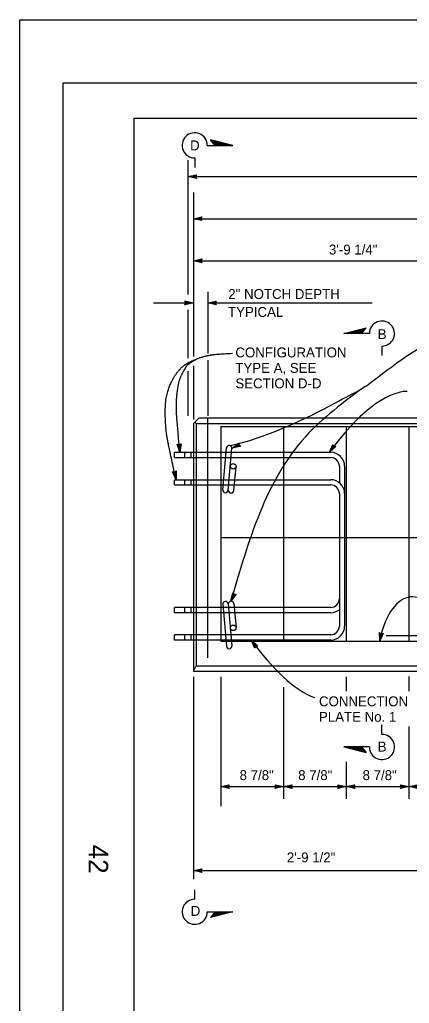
# Model space of a CAD drawing. Extents: x -894 to 866, y -476 to 714.
# Drawn here: x -894 to -619, y 18 to 714 of the extents above; entities that cross this region are included whole.
import ezdxf

# ---------------------------------------------------------------- set-up
doc = ezdxf.new("R2010")
doc.units = 0
for name, color, linetype in [('10 Sheet Format', 7, 'Continuous'), ('56 Stage 3 Anno', 7, 'Continuous'), ('57 Undefined', 7, 'Continuous'), ('60 Nongeo Data', 7, 'Continuous')]:
    doc.layers.add(name, color=color, linetype=linetype)

msp = doc.modelspace()

# ---------------------------------------------------------------- linework, layer by layer
at = {"layer": '10 Sheet Format'}
for q in [(811.55, 643.96), (-813.45, -406.04)]:
    msp.add_line((-813.45, 643.96), q, dxfattribs=at)
for points in [[(-894.04, 713.56), (865.96, 713.56), (865.96, -476.44), (-894.04, -476.44)], [(-863.43, 668.96), (836.57, 668.96), (836.57, -431.04), (-863.43, -431.04)], [(-863.43, 668.96), (836.57, 668.96), (836.57, -431.04), (-863.43, -431.04)]]:
    msp.add_lwpolyline(points, close=True, dxfattribs=at)
at = {"layer": '56 Stage 3 Anno'}
for p, q in [((-775.2, 614.3), (-775.2, 519.22)), ((-775.2, 602.65), (9.99, 602.65)), ((-775.2, 602.65), (-775.2, 602.65)), ((-769.2, 603.98), (-769.2, 603.98)), ((-769.2, 601.31), (-769.2, 601.31)), ((-771.33, 591.38), (-771.33, 477.18)), ((-771.32, 582.51), (-771.32, 475.41)), ((-771.32, 572.88), (6.25, 572.88)), ((-771.32, 572.88), (-771.32, 572.88)), ((-765.32, 574.21), (-765.32, 574.21)), ((-765.32, 571.54), (-765.32, 571.54)), ((-771.32, 543.11), (-544.74, 543.11)), ((-771.32, 543.11), (-771.32, 543.11)), ((-771.32, 543.11), (-771.32, 543.11)), ((-765.32, 544.44), (-765.32, 544.44)), ((-765.32, 544.44), (-765.32, 544.44)), ((-765.32, 541.77), (-765.32, 541.77)), ((-765.32, 541.77), (-765.32, 541.77)), ((-777.32, 514.69), (-777.32, 514.69)), ((-761.28, 521.23), (-761.28, 477.59)), ((-755.28, 514.68), (-755.28, 514.68)), ((-799.67, 513.35), (-771.32, 513.35)), ((-777.32, 512.02), (-777.32, 512.02)), ((-775.2, 508.33), (-775.2, 474.18)), ((-771.32, 513.35), (-771.32, 513.35)), ((-761.28, 513.35), (-645.18, 513.35)), ((-761.28, 513.35), (-761.28, 513.35)), ((-755.28, 512.01), (-755.28, 512.01)), ((-761.28, 472.95), (-761.28, 433.52)), ((-771.33, 468.11), (-771.33, 433.52)), ((-771.32, 468.86), (-771.32, 431.03)), ((-775.2, 465.05), (-775.2, 433.52)), ((-780.9, 407.72), (-782.73, 413.59)), ((-782.73, 413.59), (-782.73, 413.59)), ((-782.73, 413.59), (-781.34, 412.9)), ((-781.02, 409.11), (-782.35, 413.38)), ((-781.13, 410.48), (-781.99, 413.24)), ((-781.25, 411.85), (-781.61, 413.03)), ((-781.34, 412.9), (-780.07, 413.81)), ((-781.08, 413.1), (-781.25, 411.85)), ((-780.75, 413.3), (-781.13, 410.48)), ((-780.41, 413.57), (-781.01, 409.1)), ((-780.07, 413.81), (-780.9, 407.72)), ((-780.07, 413.81), (-780.07, 413.81)), ((-743.96, 410.7), (-743.96, 410.7)), ((-743.96, 410.7), (-743.96, 410.7)), ((-739.06, 414.42), (-739.06, 414.42)), ((-739.06, 414.42), (-739.06, 414.42)), ((-737.95, 411.99), (-737.95, 411.99)), ((-737.95, 411.99), (-737.95, 411.99)), ((-675.22, 407.72), (-672.88, 413.3)), ((-670.74, 411.78), (-675.22, 407.72)), ((-674.44, 408.84), (-672.73, 412.91)), ((-671.15, 411.81), (-674.44, 408.83)), ((-673.65, 409.94), (-672.55, 412.57)), ((-671.57, 411.83), (-673.65, 409.94)), ((-672.88, 413.3), (-672.88, 413.3)), ((-672.88, 413.3), (-672.27, 411.9)), ((-672.87, 411.05), (-672.39, 412.17)), ((-671.95, 411.88), (-672.87, 411.05)), ((-672.27, 411.9), (-670.74, 411.78)), ((-670.74, 411.78), (-670.74, 411.78)), ((-780.9, 407.72), (-780.9, 407.72)), ((-675.22, 407.72), (-675.22, 407.72)), ((-786.23, 393.95), (-786.23, 393.95)), ((-783.62, 394.52), (-783.62, 394.52)), ((-783.66, 388.37), (-783.66, 388.37)), ((-668.31, 373.42), (-668.31, 304.14)), ((-743.62, 308.48), (-743.62, 308.48)), ((-741.18, 307.38), (-741.18, 307.38)), ((-744.88, 302.46), (-744.88, 302.46)), ((-639.77, 274.23), (-640.02, 280.28)), ((-640.02, 280.28), (-640.02, 280.28)), ((-640.02, 280.28), (-638.87, 279.27)), ((-637.44, 279.81), (-639.77, 274.23)), ((-639.54, 275.58), (-639.72, 279.99)), ((-637.82, 279.67), (-639.53, 275.57)), ((-639.29, 276.91), (-639.41, 279.75)), ((-638.21, 279.5), (-639.29, 276.91)), ((-639.05, 278.25), (-639.1, 279.46)), ((-638.58, 279.39), (-639.05, 278.25)), ((-638.87, 279.27), (-637.44, 279.81)), ((-637.44, 279.81), (-637.44, 279.81)), ((-730.49, 274.98), (-730.49, 274.98)), ((-639.77, 274.23), (-639.77, 274.23)), ((-728.11, 269.31), (-728.11, 269.31)), ((-725.93, 270.86), (-725.93, 270.86)), ((-771.32, 252.94), (-769.35, 256.87)), ((-771.32, 249), (-771.32, 106.01)), ((-752.03, 249), (-752.03, 157.53)), ((-663.44, 249), (-663.44, 238.96)), ((-619.15, 249.26), (-619.15, 238.96)), ((-707.73, 241.78), (-707.73, 162.76)), ((-619.15, 213.99), (-619.15, 162.76)), ((-663.44, 188.92), (-663.44, 162.76)), ((-752.03, 171.4), (-707.73, 171.4)), ((-752.03, 171.4), (-752.03, 171.4)), ((-746.03, 172.73), (-746.03, 172.73)), ((-746.03, 170.06), (-746.03, 170.06)), ((-713.73, 172.74), (-713.73, 172.74)), ((-713.73, 170.07), (-713.73, 170.07)), ((-707.73, 171.4), (-663.44, 171.4)), ((-707.73, 171.4), (-707.73, 171.4)), ((-707.73, 171.4), (-707.73, 171.4)), ((-701.73, 172.73), (-701.73, 172.73)), ((-701.73, 170.06), (-701.73, 170.06)), ((-669.44, 172.74), (-669.44, 172.74)), ((-669.44, 170.07), (-669.44, 170.07)), ((-663.44, 171.4), (-619.15, 171.4)), ((-663.44, 171.4), (-663.44, 171.4)), ((-663.44, 171.4), (-663.44, 171.4)), ((-657.44, 172.73), (-657.44, 172.73)), ((-657.44, 170.06), (-657.44, 170.06)), ((-625.15, 172.74), (-625.15, 172.74)), ((-625.15, 170.07), (-625.15, 170.07)), ((-619.15, 171.4), (-574.86, 171.4)), ((-619.15, 171.4), (-619.15, 171.4)), ((-619.15, 171.4), (-619.15, 171.4)), ((-771.32, 112), (-603.8, 112)), ((-771.32, 112), (-771.32, 112)), ((-765.32, 113.33), (-765.32, 113.33)), ((-765.32, 110.66), (-765.32, 110.66))]:
    msp.add_line(p, q, dxfattribs=at)
for points in [[(-769.2, 601.31), (-775.2, 602.65), (-769.2, 603.98), (-769.42, 603.63), (-773.81, 602.65), (-769.42, 601.67), (-769.63, 602.02), (-772.44, 602.65), (-769.63, 603.27), (-769.84, 602.92), (-771.06, 602.65), (-769.84, 602.37), (-770, 602.65), (-769.2, 603.98), (-770, 602.65)], [(-765.32, 571.54), (-771.32, 572.88), (-765.32, 574.21), (-765.53, 573.86), (-769.93, 572.89), (-765.53, 571.9), (-765.74, 572.25), (-768.56, 572.88), (-765.74, 573.5), (-765.96, 573.15), (-767.17, 572.88), (-765.95, 572.61), (-766.12, 572.88), (-765.32, 574.21), (-766.12, 572.88)], [(-765.32, 541.77), (-771.32, 543.11), (-765.32, 544.44), (-765.53, 544.09), (-769.93, 543.12), (-765.53, 542.13), (-765.74, 542.48), (-768.56, 543.11), (-765.74, 543.74), (-765.96, 543.38), (-767.17, 543.11), (-765.95, 542.84), (-766.12, 543.11), (-765.32, 544.44), (-766.12, 543.11)], [(-765.32, 541.77), (-771.32, 543.11), (-765.32, 544.44), (-765.53, 544.09), (-769.93, 543.12), (-765.53, 542.13), (-765.74, 542.48), (-768.56, 543.11), (-765.74, 543.74), (-765.96, 543.38), (-767.17, 543.11), (-765.95, 542.84), (-766.12, 543.11), (-765.32, 544.44), (-766.12, 543.11)], [(-777.32, 514.69), (-771.32, 513.35), (-777.32, 512.02), (-777.1, 512.37), (-772.71, 513.34), (-777.11, 514.33), (-776.89, 513.98), (-774.08, 513.35), (-776.89, 512.73), (-776.68, 513.08), (-775.46, 513.35), (-776.68, 513.62), (-776.52, 513.35), (-777.32, 512.02), (-776.52, 513.35)], [(-755.28, 512.01), (-761.28, 513.35), (-755.28, 514.68), (-755.49, 514.32), (-759.89, 513.35), (-755.49, 512.36), (-755.7, 512.72), (-758.52, 513.34), (-755.7, 513.97), (-755.92, 513.61), (-757.13, 513.34), (-755.91, 513.07), (-756.08, 513.35), (-755.28, 514.68), (-756.08, 513.35)], [(-737.95, 411.99), (-743.96, 410.7), (-739.06, 414.42), (-739.11, 414.01), (-742.7, 411.29), (-738.29, 412.23), (-738.63, 412.46), (-741.45, 411.85), (-739.16, 413.6), (-739.2, 413.18), (-740.19, 412.43), (-738.97, 412.69), (-739.24, 412.88), (-739.06, 414.42), (-739.24, 412.88)], [(-737.95, 411.99), (-743.96, 410.7), (-739.06, 414.42), (-739.11, 414.01), (-742.7, 411.29), (-738.29, 412.23), (-738.63, 412.46), (-741.45, 411.85), (-739.16, 413.6), (-739.2, 413.18), (-740.19, 412.43), (-738.97, 412.69), (-739.24, 412.88), (-739.06, 414.42), (-739.24, 412.88)], [(-783.62, 394.52), (-783.66, 388.37), (-786.23, 393.95), (-785.84, 393.82), (-783.96, 389.73), (-783.93, 394.23), (-784.23, 393.95), (-784.25, 391.07), (-785.45, 393.69), (-785.06, 393.55), (-784.54, 392.42), (-784.53, 393.67), (-784.76, 393.45), (-786.23, 393.95), (-784.76, 393.45)], [(-741.18, 307.38), (-744.88, 302.46), (-743.62, 308.48), (-743.38, 308.14), (-744.31, 303.73), (-741.59, 307.33), (-742, 307.28), (-743.74, 304.98), (-743.15, 307.8), (-742.91, 307.46), (-743.17, 306.24), (-742.42, 307.24), (-742.73, 307.2), (-743.62, 308.48), (-742.73, 307.2)], [(-728.11, 269.31), (-730.49, 274.98), (-725.93, 270.86), (-726.34, 270.83), (-729.68, 273.85), (-727.94, 269.69), (-727.77, 270.07), (-728.89, 272.73), (-726.75, 270.8), (-727.17, 270.77), (-728.09, 271.6), (-727.61, 270.45), (-727.48, 270.74), (-725.93, 270.86), (-727.48, 270.74)], [(-746.03, 170.06), (-752.03, 171.4), (-746.03, 172.73), (-746.24, 172.37), (-750.63, 171.4), (-746.24, 170.41), (-746.45, 170.77), (-749.26, 171.4), (-746.45, 172.02), (-746.67, 171.67), (-747.88, 171.4), (-746.66, 171.12), (-746.83, 171.4), (-746.03, 172.73), (-746.83, 171.4)], [(-713.73, 172.74), (-707.73, 171.4), (-713.73, 170.07), (-713.52, 170.42), (-709.13, 171.4), (-713.52, 172.38), (-713.31, 172.03), (-710.5, 171.4), (-713.31, 170.78), (-713.09, 171.13), (-711.88, 171.4), (-713.1, 171.67), (-712.93, 171.4), (-713.73, 170.07), (-712.93, 171.4)], [(-701.73, 170.06), (-707.73, 171.4), (-701.73, 172.73), (-701.95, 172.37), (-706.34, 171.4), (-701.95, 170.41), (-702.16, 170.77), (-704.97, 171.4), (-702.16, 172.02), (-702.37, 171.67), (-703.59, 171.4), (-702.37, 171.12), (-702.53, 171.4), (-701.73, 172.73), (-702.53, 171.4)], [(-669.44, 172.74), (-663.44, 171.4), (-669.44, 170.07), (-669.23, 170.42), (-664.83, 171.4), (-669.23, 172.38), (-669.02, 172.03), (-666.21, 171.4), (-669.02, 170.78), (-668.8, 171.13), (-667.59, 171.4), (-668.81, 171.67), (-668.64, 171.4), (-669.44, 170.07), (-668.64, 171.4)], [(-657.44, 170.06), (-663.44, 171.4), (-657.44, 172.73), (-657.66, 172.37), (-662.05, 171.4), (-657.65, 170.41), (-657.87, 170.77), (-660.68, 171.4), (-657.87, 172.02), (-658.08, 171.67), (-659.3, 171.4), (-658.08, 171.12), (-658.24, 171.4), (-657.44, 172.73), (-658.24, 171.4)], [(-625.15, 172.74), (-619.15, 171.4), (-625.15, 170.07), (-624.94, 170.42), (-620.54, 171.4), (-624.94, 172.38), (-624.73, 172.03), (-621.91, 171.4), (-624.72, 170.78), (-624.51, 171.13), (-623.3, 171.4), (-624.52, 171.67), (-624.35, 171.4), (-625.15, 170.07), (-624.35, 171.4)], [(-613.15, 170.06), (-619.15, 171.4), (-613.15, 172.73), (-613.36, 172.37), (-617.76, 171.4), (-613.36, 170.41), (-613.57, 170.77), (-616.39, 171.4), (-613.58, 172.02), (-613.79, 171.67), (-615.01, 171.4), (-613.79, 171.12), (-613.95, 171.4), (-613.15, 172.73), (-613.95, 171.4)], [(-765.32, 110.66), (-771.32, 112), (-765.32, 113.33), (-765.53, 112.97), (-769.93, 112), (-765.53, 111.01), (-765.74, 111.37), (-768.56, 111.99), (-765.74, 112.62), (-765.96, 112.26), (-767.17, 111.99), (-765.95, 111.72), (-766.12, 112), (-765.32, 113.33), (-766.12, 112)]]:
    msp.add_lwpolyline(points, close=True, dxfattribs=at)
for centre, major_axis, ratio, start_param, end_param in [((-654.98, 382.91), (-41.62, -65.86), 0.393197, 3.373078, 4.581555), ((-617.2, 260.67), (0.63, 44.89), 0.530694, 5.285683, 7.554596), ((-710.47, 300.11), (-41.62, 65.86), 0.393197, 1.706653, 2.651911)]:
    msp.add_ellipse(centre, major_axis=major_axis, ratio=ratio, start_param=start_param, end_param=end_param, dxfattribs=at)
for points, degree in [([(-745.09, 412.45), (-710.48, 420.76), (-649.76, 454.99), (-656.44, 448.87), (-597.26, 494.63), (-580.24, 493.08)], 3), ([(-783.66, 388.37), (-788.1, 408.89), (-790.83, 422.11), (-791.51, 441.74), (-789.33, 452.1), (-786.06, 459.46), (-780.61, 467.36), (-773.93, 471.86), (-763.99, 475.68), (-755.54, 477.18), (-743.82, 477.72)], 2), ([(-780.9, 407.72), (-782.79, 427.56), (-783.61, 441.19), (-782.79, 450.6), (-781.29, 459.46), (-776.8, 467.91), (-774.62, 470.64), (-769.3, 473.5)], 2)]:
    msp.add_open_spline(points, degree=degree, dxfattribs=at)
msp.add_spline([(-650.11, 454.34), (-692.32, 418.68), (-744.88, 302.46)], degree=3, dxfattribs=at)
at = {"layer": '57 Undefined'}
for p, q in [((-743.62, 624.68), (-759.29, 628.68)), ((-756.06, 624.68), (-759.29, 628.68)), ((-746.2, 624.68), (-758.62, 627.85)), ((-748.77, 624.68), (-757.95, 627.02)), ((-751.35, 624.68), (-757.28, 626.19)), ((-761.58, 624.76), (-761.58, 624.76)), ((-761.58, 624.68), (-743.62, 624.68)), ((-753.93, 624.68), (-756.61, 625.36)), ((-770.44, 615.82), (-770.44, 609.07)), ((-665.07, 491.67), (-649.39, 495.66)), ((-662.49, 491.67), (-650.07, 494.84)), ((-659.92, 491.67), (-650.74, 494.01)), ((-652.63, 491.67), (-649.39, 495.66)), ((-647.11, 491.67), (-665.07, 491.67)), ((-657.34, 491.67), (-651.41, 493.18)), ((-654.76, 491.67), (-652.08, 492.35)), ((-647.11, 491.75), (-647.11, 491.75)), ((-638.25, 482.8), (-638.25, 476.06)), ((-638.25, 476.06), (-638.25, 476.06)), ((-638.25, 208.29), (-638.25, 215.04)), ((-665.07, 199.43), (-649.39, 195.43)), ((-647.11, 199.43), (-665.07, 199.43)), ((-662.49, 199.43), (-650.07, 196.26)), ((-659.92, 199.43), (-650.74, 197.09)), ((-657.34, 199.43), (-651.41, 197.92)), ((-654.76, 199.43), (-652.08, 198.74)), ((-652.63, 199.43), (-649.39, 195.43)), ((-647.11, 199.35), (-647.11, 199.35)), ((-770.44, 98.54), (-770.44, 98.54)), ((-770.44, 91.77), (-770.44, 98.52)), ((-761.57, 82.91), (-743.62, 82.91)), ((-761.57, 82.83), (-761.57, 82.83)), ((-743.62, 82.91), (-759.29, 78.91)), ((-756.06, 82.91), (-759.29, 78.91)), ((-746.19, 82.91), (-758.62, 79.74)), ((-748.77, 82.91), (-757.95, 80.57)), ((-751.35, 82.91), (-757.28, 81.4)), ((-753.93, 82.91), (-756.61, 82.23))]:
    msp.add_line(p, q, dxfattribs=at)
for centre, start, end in [((-770.44, 624.68), 0.00004, 270.00053), ((-638.25, 491.67), 269.99947, 179.99996), ((-638.25, 199.43), 180.00004, 90.00053), ((-770.44, 82.91), 89.99947, 359.99996)]:
    msp.add_arc(centre, 8.87, start, end, dxfattribs=at)
at = {"layer": '60 Nongeo Data'}
for p, q in [((-767.38, 432.07), (-771.32, 428.13)), ((-767.38, 432.07), (2.31, 432.07)), ((-761.48, 432.07), (-761.48, 262.51)), ((-771.32, 428.13), (-771.32, 252.94)), ((-769.35, 428.13), (-770.33, 429.12)), ((-769.35, 428.13), (-769.35, 256.87)), ((-769.35, 428.13), (4.28, 428.13)), ((-752.03, 425.93), (-752.03, 274.23)), ((-752.03, 425.93), (2.31, 425.93)), ((-707.73, 425.93), (-707.73, 274.23)), ((-663.44, 425.93), (-663.44, 274.23)), ((-619.15, 425.93), (-619.15, 274.23)), ((-750.67, 381.15), (-748.07, 410.79)), ((-746.74, 380.88), (-744.14, 410.54)), ((-784.65, 407.72), (-674.42, 407.72)), ((-784.65, 403.98), (-784.65, 407.72)), ((-784.65, 403.98), (-674.46, 403.98)), ((-777.37, 403.98), (-777.37, 407.72)), ((-773.04, 403.98), (-773.04, 407.72)), ((-742.77, 380.69), (-741.29, 397.64)), ((-668.31, 397.9), (-668.31, 386.25)), ((-664.57, 397.88), (-664.57, 285.01)), ((-784.65, 388.37), (-674.42, 388.37)), ((-784.65, 384.63), (-784.65, 388.37)), ((-784.65, 384.63), (-674.46, 384.63)), ((-777.37, 384.63), (-777.37, 388.37)), ((-773.04, 384.63), (-773.04, 388.37)), ((-668.31, 378.53), (-668.31, 303.81)), ((-13.44, 347.29), (-752.03, 347.29)), ((-750.67, 300.29), (-748.07, 270.65)), ((-746.74, 300.57), (-744.14, 270.9)), ((-742.77, 300.75), (-741.29, 283.8)), ((-668.31, 304.18), (-668.31, 284.78)), ((-784.65, 294.34), (-784.65, 298.08)), ((-674.39, 298.08), (-784.65, 298.08)), ((-674.42, 294.34), (-784.65, 294.34)), ((-777.37, 294.34), (-777.37, 298.08)), ((-773.04, 294.34), (-773.04, 298.08)), ((-784.65, 274.98), (-784.65, 278.72)), ((-674.39, 278.72), (-784.65, 278.72)), ((-777.37, 274.98), (-777.37, 278.72)), ((-773.04, 274.98), (-773.04, 278.72)), ((-635.22, 278.26), (-128.66, 278.26)), ((-674.42, 274.98), (-784.65, 274.98)), ((-752.03, 274.23), (-176.35, 274.23)), ((-771.32, 252.94), (-603.8, 252.94)), ((-769.35, 256.87), (-603.8, 256.87))]:
    msp.add_line(p, q, dxfattribs=at)
for centre in [(-743.26, 397.81), (-743.26, 283.63)]:
    msp.add_circle(centre, 1.97, dxfattribs=at)
for centre, radius, start, end in [((-746.11, 410.58), 1.97, 358.61571, 173.62486), ((-674.42, 397.88), 9.84, 0, 90), ((-674.42, 397.88), 6.1, 0, 90), ((-674.42, 378.53), 9.84, 0, 90), ((-674.42, 378.53), 6.1, 0, 90), ((-748.69, 381.12), 1.97, 178.61571, 353.62486), ((-744.74, 380.94), 1.97, 178.61571, 353.62486), ((-748.69, 300.33), 1.97, 6.37514, 181.38429), ((-744.74, 300.5), 1.97, 6.37514, 181.38429), ((-674.42, 304.18), 6.1, 270, 0), ((-674.42, 304.18), 9.84, 270, 308.31613), ((-674.42, 284.83), 9.84, 270, 0), ((-674.42, 284.83), 6.1, 270, 0), ((-746.11, 270.87), 1.97, 186.37514, 1.38429)]:
    msp.add_arc(centre, radius, start, end, dxfattribs=at)

# ---------------------------------------------------------------- texts
at = {"layer": '10 Sheet Format'}
msp.add_text('42', height=13.779, rotation=270, dxfattribs=at).set_placement((-845.33, 130.4))
at = {"layer": '57 Undefined'}
for s, p in [('D', (-773.71, 621.2)), ('3\'-9 1/4"', (-675.66, 547.56)), ('2" NOTCH DEPTH', (-746.74, 516.14)), ('TYPICAL', (-746.93, 503.46)), ('B', (-641.21, 487.72)), ('CONFIGURATION', (-741.75, 474.83)), ('TYPE A, SEE', (-741.75, 463.89)), ('SECTION D-D', (-741.75, 452.95)), ('CONNECTION', (-682.7, 228.19)), ('PLATE No. 1', (-682.7, 217.25)), ('B', (-641.21, 196.16)), ('8 7/8"', (-738.73, 176.02)), ('8 7/8"', (-697.38, 176.02)), ('8 7/8"', (-651.9, 176.02)), ('2\'-9 1/2"', (-705.38, 117.88)), ('D', (-773.26, 80.04))]:
    msp.add_text(s, height=7, dxfattribs=at).set_placement(p)

doc.saveas('drawing.dxf')
